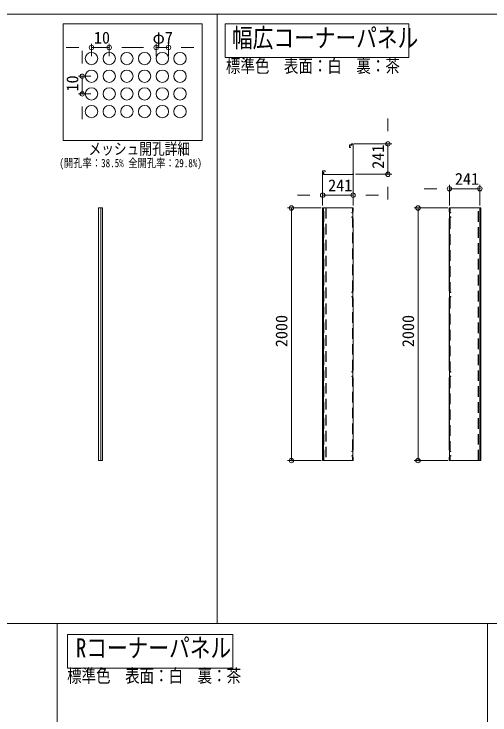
# Model space of a CAD drawing. Units: millimetres, scale not verified. Extents: x -17950 to 17950, y -5550 to 5550.
# Drawn here: x 6027 to 9792, y 0 to 5550 of the extents above; entities that cross this region are included whole.
import ezdxf
from ezdxf.enums import TextEntityAlignment as Align

# ---------------------------------------------------------------- set-up
doc = ezdxf.new("R2010")
doc.units = ezdxf.units.MM
doc.header["$LTSCALE"] = 70
doc.header["$PDMODE"] = 32
doc.header["$PDSIZE"] = 35
doc.linetypes.add('DASHED1', pattern=[1.8, 1.2, -0.6])
for name, color, linetype, lineweight in [('0-0_(2m)Rｸﾘｱｺｰﾅｰﾊﾟﾈﾙ', 7, 'Continuous', 9), ('0-7_(2m)ﾒッｼュﾊﾟﾈﾙ', 7, 'Continuous', 9), ('0-C_(2m)幅広ｺｰﾅｰ', 7, 'Continuous', 9), ('0-F_0', 7, 'Continuous', 9), ('2-6_text', 7, 'Continuous', 9), ('2-9_図面枠', 7, 'Continuous', 9)]:
    doc.layers.add(name, color=color, linetype=linetype, lineweight=lineweight)
doc.styles.add('ＭＳ ゴシック', font='')
doc.styles.get('ＭＳ ゴシック').set_extended_font_data('MS Gothic')

msp = doc.modelspace()

# ---------------------------------------------------------------- linework, layer by layer
at = {"layer": '0-0_(2m)Rｸﾘｱｺｰﾅｰﾊﾟﾈﾙ'}
for p, q in [((6415.26, 4549.07), (6415.26, 5471.78)), ((7696.3, 5206.78), (7696.3, 5472.78)), ((6450.74, 371.96), (6450.74, 637.96))]:
    msp.add_line(p, q, dxfattribs=at)
at = {"layer": '0-7_(2m)ﾒッｼュﾊﾟﾈﾙ'}
msp.add_line((6712.26, 4014.39), (6712.26, 2014.39), dxfattribs=at)
for points in [[(6696.26, 4014.39), (6726.26, 4014.39), (6726.26, 2014.39)], [(6696.26, 4014.39), (6696.26, 2014.39), (6726.26, 2014.39)]]:
    msp.add_lwpolyline(points, dxfattribs=at)
at = {"layer": '0-C_(2m)幅広ｺｰﾅｰ'}
for p, q in [((8680.85, 4513.78), (8680.85, 4493.77)), ((8696.85, 4513.78), (8680.85, 4513.78)), ((8696.85, 4521.77), (8696.85, 4513.78)), ((8710.85, 4521.77), (8696.85, 4521.77)), ((8709.65, 4520.57), (8698.05, 4520.57)), ((8709.65, 4520.57), (8709.65, 4281.27)), ((8710.85, 4521.77), (8710.85, 4281.27)), ((8689.35, 4493.77), (8680.85, 4493.77)), ((8689.35, 4494.97), (8682.05, 4494.97)), ((8689.35, 4494.97), (8689.35, 4493.77)), ((8488.15, 4309.07), (8468.15, 4309.07)), ((8468.15, 4295.07), (8468.15, 4309.07)), ((8476.15, 4295.07), (8468.15, 4295.07)), ((8486.95, 4307.87), (8469.35, 4307.87)), ((8476.15, 4279.07), (8476.15, 4295.07)), ((8708.65, 4279.07), (8476.15, 4279.07)), ((8477.35, 4280.27), (8477.35, 4296.27)), ((8486.95, 4300.57), (8486.95, 4307.87)), ((8488.15, 4300.57), (8486.95, 4300.57)), ((8488.15, 4300.57), (8488.15, 4309.07)), ((8703.15, 4280.27), (8703.15, 4279.07)), ((8709.65, 4286.77), (8710.85, 4286.77)), ((8710.85, 4281.27), (8709.65, 4281.27)), ((8468.15, 4014.39), (8468.15, 2014.39)), ((8469.54, 4014.39), (8468.15, 4014.39)), ((8708.94, 4014.39), (8469.54, 4014.39)), ((8476.15, 2014.39), (8476.15, 4014.39)), ((8708.94, 3986.89), (8708.94, 4014.39)), ((8710.15, 4014.39), (8708.94, 4014.39)), ((8710.15, 3986.89), (8710.15, 4014.39)), ((9469.86, 4014.39), (9469.86, 3986.89)), ((9471.06, 4014.39), (9469.86, 4014.39)), ((9471.06, 4014.39), (9471.06, 3986.89)), ((9710.46, 4014.39), (9471.06, 4014.39)), ((9712.05, 4014.39), (9711.86, 4014.39)), ((9718.46, 4014.39), (9712.05, 4014.39)), ((9719.86, 4014.39), (9718.46, 4014.39)), ((9719.86, 4014.39), (9719.86, 2014.39)), ((8708.15, 3986.89), (8708.94, 3986.89)), ((8708.15, 3931.89), (8708.15, 3986.89)), ((8708.94, 3986.89), (8710.15, 3986.89)), ((9469.86, 3986.89), (9471.06, 3986.89)), ((9471.06, 3986.89), (9471.85, 3986.89)), ((9471.85, 3986.89), (9471.85, 3931.89)), ((8708.94, 3931.89), (8708.15, 3931.89)), ((8708.94, 3356.89), (8708.94, 3931.89)), ((8710.15, 3931.89), (8708.94, 3931.89)), ((8710.15, 3356.89), (8710.15, 3931.89)), ((9469.86, 3931.89), (9469.86, 3356.89)), ((9471.06, 3931.89), (9469.86, 3931.89)), ((9471.06, 3931.89), (9471.06, 3356.89)), ((9471.85, 3931.89), (9471.06, 3931.89)), ((8708.94, 3356.89), (8710.15, 3356.89)), ((9469.86, 3356.89), (9471.06, 3356.89)), ((9471.06, 3356.89), (9471.85, 3356.89)), ((9471.85, 3356.89), (9471.85, 3301.89)), ((8708.94, 2726.89), (8708.94, 3301.89)), ((8710.15, 3301.89), (8708.94, 3301.89)), ((8710.15, 2726.89), (8710.15, 3301.89)), ((9469.86, 3301.89), (9469.86, 2726.89)), ((9471.06, 3301.89), (9469.86, 3301.89)), ((9471.06, 3301.89), (9471.06, 2726.89)), ((9471.85, 3301.89), (9471.06, 3301.89)), ((8708.15, 2671.89), (8708.15, 2726.89)), ((8708.15, 2726.89), (8708.94, 2726.89)), ((8708.94, 2726.89), (8710.15, 2726.89)), ((9469.86, 2726.89), (9471.06, 2726.89)), ((9471.06, 2726.89), (9471.85, 2726.89)), ((9471.85, 2726.89), (9471.85, 2671.89)), ((8708.94, 2671.89), (8708.15, 2671.89)), ((8708.94, 2096.89), (8708.94, 2671.89)), ((8710.15, 2671.89), (8708.94, 2671.89)), ((8710.15, 2096.89), (8710.15, 2671.89)), ((9469.86, 2671.89), (9469.86, 2096.89)), ((9471.06, 2671.89), (9469.86, 2671.89)), ((9471.06, 2671.89), (9471.06, 2096.89)), ((9471.85, 2671.89), (9471.06, 2671.89)), ((8708.15, 2096.89), (8708.94, 2096.89)), ((8708.94, 2096.89), (8710.15, 2096.89)), ((9469.86, 2096.89), (9471.06, 2096.89)), ((9471.06, 2096.89), (9471.85, 2096.89)), ((9471.85, 2096.89), (9471.85, 2041.89)), ((8468.15, 2014.39), (8708.94, 2014.39)), ((8708.94, 2014.39), (8708.94, 2041.89)), ((8710.15, 2041.89), (8708.94, 2041.89)), ((8708.94, 2014.39), (8710.15, 2014.39)), ((8710.15, 2014.39), (8710.15, 2041.89)), ((9469.86, 2041.89), (9469.86, 2014.39)), ((9471.06, 2041.89), (9469.86, 2041.89)), ((9469.86, 2014.39), (9471.06, 2014.39)), ((9471.06, 2041.89), (9471.06, 2014.39)), ((9471.85, 2041.89), (9471.06, 2041.89)), ((9471.06, 2014.39), (9710.46, 2014.39)), ((9710.46, 2014.39), (9711.86, 2014.39)), ((9711.86, 2014.39), (9712.05, 2014.39)), ((9712.05, 2014.39), (9718.46, 2014.39)), ((9718.46, 2014.39), (9719.86, 2014.39))]:
    msp.add_line(p, q, dxfattribs=at)
at = {"layer": '0-C_(2m)幅広ｺｰﾅｰ', "color": 2}
msp.add_line((8585.5, 4280.27), (8585.5, 4279.07), dxfattribs=at)
at = {"layer": '0-C_(2m)幅広ｺｰﾅｰ', "linetype": 'DASHED1'}
for p, q in [((8477.35, 2014.39), (8477.35, 4014.39)), ((8477.54, 2014.39), (8477.54, 4014.39)), ((8494.76, 4014.39), (8494.76, 2014.39)), ((8494.95, 4014.39), (8494.95, 2014.39)), ((8496.15, 4014.39), (8496.15, 2014.39)), ((8703.15, 3986.89), (8703.15, 4014.39)), ((8708.94, 3986.89), (8708.94, 4014.39)), ((8708.95, 3986.89), (8708.95, 4014.39)), ((9471.06, 4014.39), (9471.06, 3986.89)), ((9471.06, 4014.39), (9471.06, 3986.89)), ((9476.86, 4014.39), (9476.86, 3986.89)), ((9699.86, 2014.39), (9699.86, 4014.39)), ((9701.06, 2014.39), (9701.06, 4014.39)), ((9701.24, 2014.39), (9701.24, 4014.39)), ((9710.46, 2014.39), (9710.46, 4014.39)), ((9710.66, 2014.39), (9710.66, 4014.39)), ((8708.15, 3986.89), (8703.15, 3986.89)), ((9476.86, 3986.89), (9471.85, 3986.89)), ((8708.94, 3356.89), (8708.94, 3931.89)), ((8708.95, 3356.89), (8708.95, 3931.89)), ((9471.06, 3931.89), (9471.06, 3356.89)), ((9471.06, 3931.89), (9471.06, 3356.89)), ((8708.15, 3356.89), (8703.15, 3356.89)), ((9476.86, 3356.89), (9471.85, 3356.89)), ((8708.94, 2726.89), (8708.94, 3301.89)), ((8708.95, 2726.89), (8708.95, 3301.89)), ((9471.06, 3301.89), (9471.06, 2726.89)), ((9471.06, 3301.89), (9471.06, 2726.89)), ((8708.15, 2726.89), (8703.15, 2726.89)), ((9476.86, 2726.89), (9471.85, 2726.89)), ((8703.15, 2671.89), (8708.15, 2671.89)), ((8703.15, 2096.89), (8703.15, 2671.89)), ((8708.94, 2096.89), (8708.94, 2671.89)), ((8708.95, 2096.89), (8708.95, 2671.89)), ((9471.06, 2671.89), (9471.06, 2096.89)), ((9471.06, 2671.89), (9471.06, 2096.89)), ((8708.15, 2096.89), (8703.15, 2096.89)), ((9476.86, 2096.89), (9471.85, 2096.89)), ((8708.94, 2014.39), (8708.94, 2041.89)), ((8708.95, 2014.39), (8708.95, 2041.89)), ((9471.06, 2041.89), (9471.06, 2014.39)), ((9471.06, 2041.89), (9471.06, 2014.39)), ((9471.85, 2041.89), (9476.86, 2041.89)), ((9476.86, 2041.89), (9476.86, 2014.39))]:
    msp.add_line(p, q, dxfattribs=at)
at = {"layer": '0-C_(2m)幅広ｺｰﾅｰ'}
for points in [[(8698.05, 4520.57), (8698.05, 4512.57), (8682.05, 4512.57), (8682.05, 4494.97)], [(8477.35, 4296.27), (8469.35, 4296.27), (8469.35, 4307.87)], [(8708.65, 4279.07), (8708.65, 4280.27), (8477.35, 4280.27)], [(9711.86, 2014.39), (9711.86, 4014.39), (9710.46, 4014.39)], [(8708.94, 3301.89), (8708.15, 3301.89), (8708.15, 3356.89), (8708.94, 3356.89)], [(8708.94, 2041.89), (8708.15, 2041.89), (8708.15, 2096.89)]]:
    msp.add_lwpolyline(points, dxfattribs=at)
at = {"layer": '0-C_(2m)幅広ｺｰﾅｰ', "linetype": 'DASHED1'}
for points in [[(8703.15, 3356.89), (8703.15, 3931.89), (8708.15, 3931.89)], [(9471.85, 3931.89), (9476.86, 3931.89), (9476.86, 3356.89)], [(8703.15, 2726.89), (8703.15, 3301.89), (8708.15, 3301.89)], [(9471.85, 3301.89), (9476.86, 3301.89), (9476.86, 2726.89)], [(9471.85, 2671.89), (9476.86, 2671.89), (9476.86, 2096.89)], [(8703.15, 2014.39), (8703.15, 2041.89), (8708.15, 2041.89)]]:
    msp.add_lwpolyline(points, dxfattribs=at)
at = {"layer": '0-C_(2m)幅広ｺｰﾅｰ'}
for centre in [(8700.15, 3977.39), (8700.15, 3941.39), (9479.85, 3977.39), (9479.85, 3941.39), (8700.15, 3347.39), (9479.85, 3347.39), (8700.15, 3311.39), (9479.85, 3311.39), (8700.15, 2717.39), (9479.85, 2717.39), (8700.15, 2681.39), (9479.85, 2681.39), (8700.15, 2087.39), (8700.15, 2051.39), (9479.85, 2087.39), (9479.85, 2051.39)]:
    msp.add_circle(centre, 2.25, dxfattribs=at)
for radius, start, end in [(3.25, 58.461, 188.85), (3.25, 188.85, 58.461), (2.25, 40.926, 192.84), (2.25, 192.84, 40.926)]:
    msp.add_arc((8709.15, 4280.77), radius, start, end, dxfattribs=at)
at = {"layer": '0-F_0'}
for p, q in [((6539.77, 5284.58), (6439.78, 5284.58)), ((6639.77, 5217.45), (6639.77, 5314.57)), ((6779.77, 5217.45), (6779.77, 5314.57)), ((6879.77, 5284.58), (6979.77, 5284.58)), ((7050.77, 5284.58), (6950.78, 5284.58)), ((7150.77, 5217.45), (7150.77, 5314.57)), ((7248.77, 5217.45), (7248.77, 5314.57)), ((7348.78, 5284.58), (7448.77, 5284.58)), ((6566.65, 5157.45), (6566.65, 5257.45)), ((6633.77, 5057.45), (6536.65, 5057.45)), ((6633.77, 4917.45), (6536.65, 4917.45)), ((6566.65, 4817.45), (6566.65, 4717.45)), ((8984.84, 4621.77), (8984.84, 4721.77)), ((8718.05, 4521.77), (9014.84, 4521.77)), ((8729.15, 4280.77), (9014.84, 4280.77)), ((8984.84, 4180.77), (8984.84, 4080.77)), ((9371.06, 4166.51), (9271.06, 4166.51)), ((9471.06, 4034.39), (9471.06, 4196.51)), ((9711.86, 4034.39), (9711.86, 4196.51)), ((8368.15, 4115.45), (8268.15, 4115.45)), ((8468.15, 4034.39), (8468.15, 4145.45)), ((8708.94, 4034.39), (8708.94, 4145.45)), ((8808.95, 4115.45), (8908.94, 4115.45)), ((8456.15, 4014.39), (8191.09, 4014.39)), ((8221.09, 4014.39), (8221.09, 2014.39)), ((9457.85, 4014.39), (9192.8, 4014.39)), ((9222.79, 4014.39), (9222.79, 2014.39)), ((8221.09, 2114.39), (8221.09, 3914.39)), ((9222.79, 2114.39), (9222.79, 3914.39)), ((8456.15, 2014.39), (8191.09, 2014.39)), ((9457.85, 2014.39), (9192.8, 2014.39))]:
    msp.add_line(p, q, dxfattribs=at)
at = {"layer": '0-F_0', "color": 4, "lineweight": 5}
for p, q in [((8468.15, 4145.45), (8468.15, 4295.07)), ((8708.94, 4145.45), (8709.15, 4280.77))]:
    msp.add_line(p, q, dxfattribs=at)
at = {"layer": '0-F_0'}
for points in [[(6639.77, 5284.58), (6779.77, 5284.58), (6639.77, 5284.58)], [(7150.77, 5284.58), (7248.77, 5284.58), (7150.77, 5284.58)], [(6566.65, 4917.45), (6566.65, 5057.45), (6566.65, 4917.45)], [(8984.84, 4280.77), (8984.84, 4521.77), (8984.84, 4280.77)], [(9471.06, 4166.51), (9711.86, 4166.51), (9471.06, 4166.51)], [(8468.15, 4115.45), (8708.94, 4115.45), (8468.15, 4115.45)]]:
    msp.add_lwpolyline(points, dxfattribs=at)
for p in [(6639.77, 5284.58), (6779.77, 5284.58), (7150.77, 5284.58), (7248.77, 5284.58), (6566.65, 5057.45), (6566.65, 4917.45), (8984.84, 4521.77), (8984.84, 4280.77), (9471.06, 4166.51), (9711.86, 4166.51), (8468.15, 4115.45), (8708.94, 4115.45), (8221.09, 4014.39), (9222.79, 4014.39), (8221.09, 2014.39), (9222.79, 2014.39)]:
    msp.add_point(p, dxfattribs=at)
at = {"layer": '2-6_text'}
for points in [[(7696.3, 5472.78), (9150.45, 5472.78), (9150.45, 5206.78), (7696.3, 5206.78)], [(6450.74, 637.96), (7757.92, 637.67), (7757.92, 371.96), (6450.74, 371.96)]]:
    msp.add_lwpolyline(points, dxfattribs=at)
at = {"layer": '2-9_図面枠'}
for p, q in [((17950.02, 5550), (1850.02, 5550)), ((7634.56, 5550), (7634.56, 723.52)), ((1850.02, 723.52), (17950.02, 723.52)), ((6368.1, 723.52), (6368.1, -4950)), ((9771.99, 723.52), (9771.99, -4950))]:
    msp.add_line(p, q, dxfattribs=at)
for points in [[(1850.02, -5550), (17950.02, -5550), (17950.02, 5550), (1850.02, 5550)], [(6415.26, 5471.78), (7514.96, 5471.78), (7514.96, 4549.07), (6415.26, 4549.07)]]:
    msp.add_lwpolyline(points, dxfattribs=at)
for centre in [(6639.77, 5197.45), (6779.77, 5197.45), (6919.77, 5197.45), (7059.77, 5197.45), (7199.77, 5197.45), (7339.77, 5197.45), (6639.77, 5057.45), (6779.77, 5057.45), (6919.77, 5057.45), (7059.77, 5057.45), (7199.77, 5057.45), (7339.77, 5057.45), (6639.77, 4917.45), (6779.77, 4917.45), (6919.77, 4917.45), (7059.77, 4917.45), (7199.77, 4917.45), (7339.77, 4917.45), (6639.77, 4777.45), (6779.77, 4777.45), (6919.77, 4777.45), (7059.77, 4777.45), (7199.77, 4777.45), (7339.77, 4777.45)]:
    msp.add_circle(centre, 49, dxfattribs=at)

# ---------------------------------------------------------------- texts
at = {"layer": '0-F_0', "color": 2, "style": 'ＭＳ ゴシック'}
for s, p in [('10', (6658.57, 5287.78)), ('φ7', (7122.98, 5287.78)), ('241', (9514.66, 4169.71)), ('241', (8511.75, 4118.65))]:
    msp.add_text(s, height=93.84, dxfattribs=at).set_placement(p, align=Align.BOTTOM_LEFT)
for s, p in [('10', (6563.44, 4936.25)), ('241', (8981.64, 4324.47)), ('2000', (8217.89, 2911.99)), ('2000', (9219.59, 2911.99))]:
    msp.add_text(s, height=93.84, rotation=90, dxfattribs=at).set_placement(p, align=Align.BOTTOM_LEFT)
at = {"layer": '2-6_text', "style": 'ＭＳ ゴシック', "width": 0.8}
for s, height, p in [('幅広コーナーパネル', 150.1, (7750.78, 5241.85)), ('標準色\u3000表面：白\u3000裏：茶', 105.1, (7702.99, 5055.04)), ('メッシュ開孔詳細', 91.96, (6616.5, 4409.21)), ('(開孔率：38.5% 全開孔率：29.8%)', 65.69, (6385.87, 4317.4)), ('Rコーナーパネル', 150.1, (6516.43, 411.66)), ('標準色\u3000表面：白\u3000裏：茶', 105.1, (6446.66, 226.33))]:
    msp.add_text(s, height=height, dxfattribs=at).set_placement(p, align=Align.BOTTOM_LEFT)

doc.saveas('drawing.dxf')
